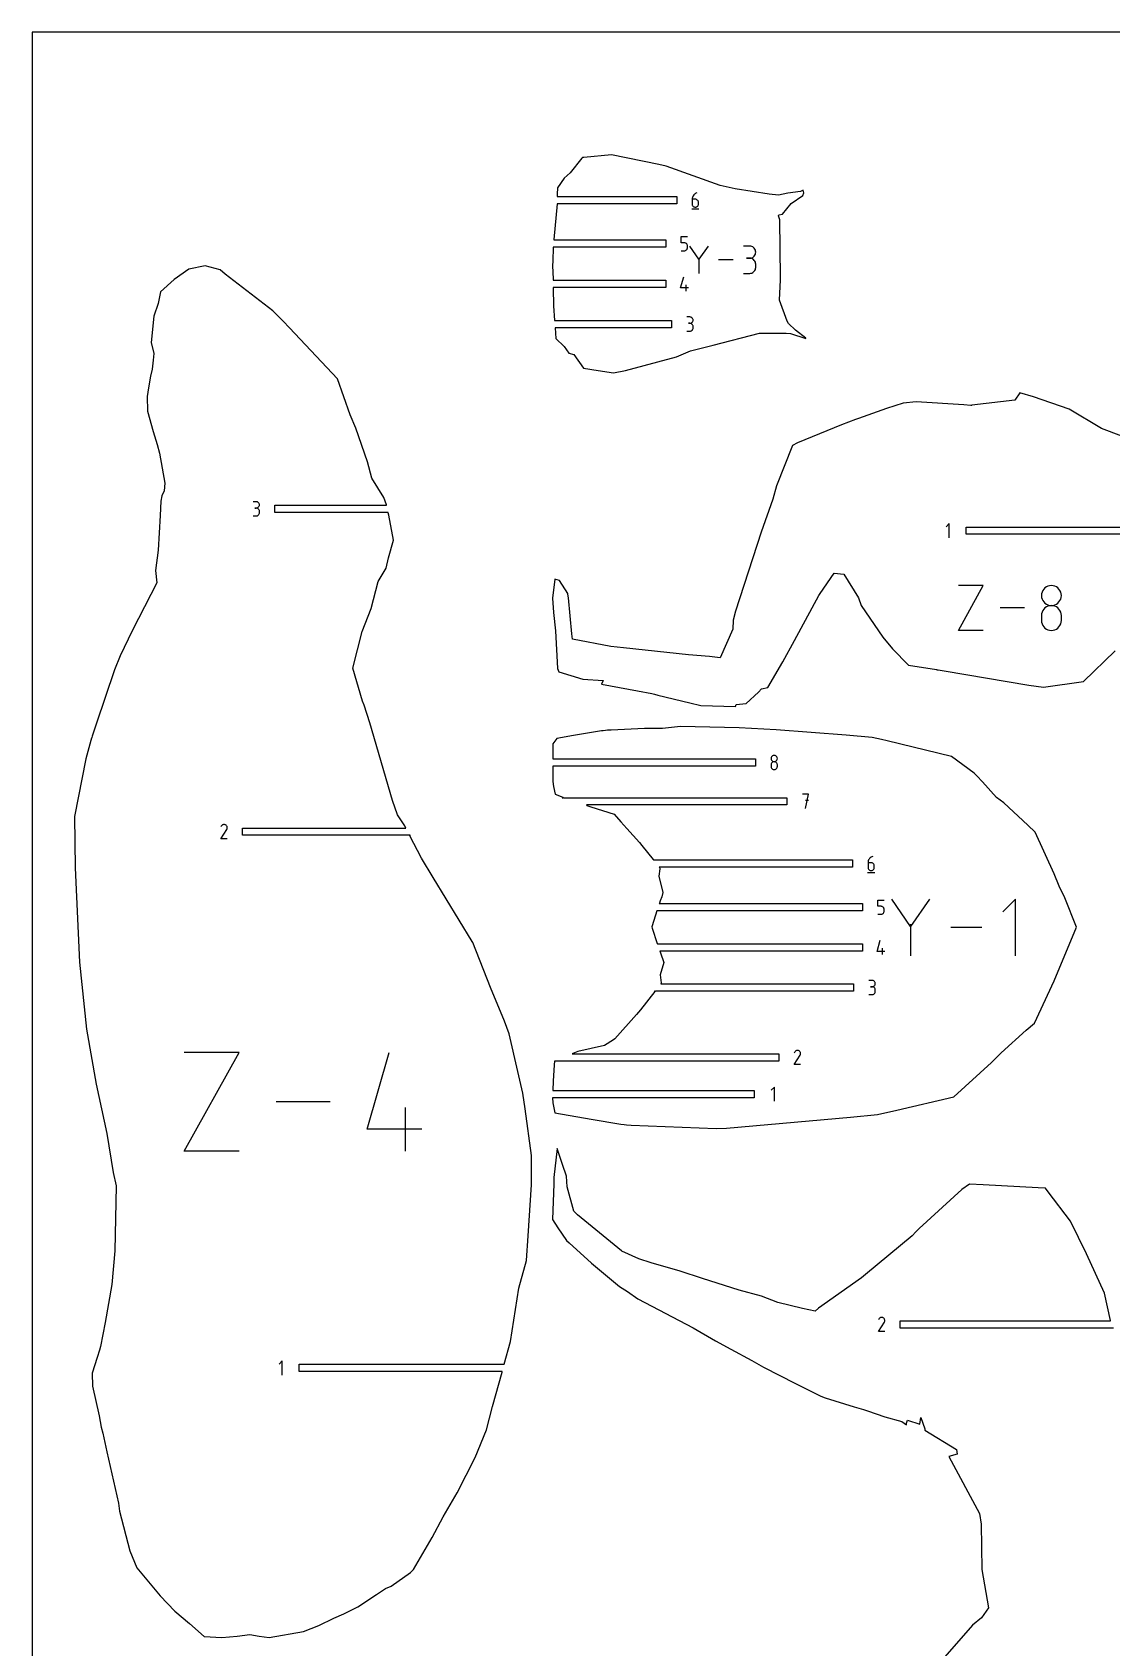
# Model space of a CAD drawing. Extents: x 0 to 560, y 0 to 480.
# Drawn here: x 0 to 170.4, y 225 to 480 of the extents above; entities that cross this region are included whole.
import ezdxf

# ---------------------------------------------------------------- set-up
doc = ezdxf.new("R2010")
doc.units = 0

msp = doc.modelspace()

# ---------------------------------------------------------------- linework, layer by layer
at = {"layer": 'annotation', "color": 1}
for p, q in [((104.269382, 454.076738), (104.217443, 453.939005)), ((104.33977, 454.20493), (104.269382, 454.076738)), ((104.427264, 454.321776), (104.33977, 454.20493)), ((104.530523, 454.425473), (104.427264, 454.321776)), ((104.648204, 454.514217), (104.530523, 454.425473)), ((104.778965, 454.586205), (104.648204, 454.514217)), ((104.921463, 454.639634), (104.778965, 454.586205)), ((104.921463, 454.639634), (104.921463, 454.639634)), ((104.111981, 452.119634), (105.231981, 452.119634)), ((104.185295, 453.793533), (104.174281, 453.642127)), ((104.174281, 453.642127), (104.174281, 452.897614)), ((104.6717, 453.642127), (104.174281, 453.642127)), ((104.174281, 452.897614), (104.174281, 452.897614)), ((104.174281, 452.897614), (104.182312, 452.808133)), ((104.182312, 452.808133), (104.20546, 452.723901)), ((104.217443, 453.939005), (104.185295, 453.793533)), ((104.20546, 452.723901), (104.242307, 452.646327)), ((104.242307, 452.646327), (104.291436, 452.576821)), ((104.291436, 452.576821), (104.351429, 452.516792)), ((104.351429, 452.516792), (104.42087, 452.467649)), ((104.42087, 452.467649), (104.49834, 452.430802)), ((104.49834, 452.430802), (104.582423, 452.407661)), ((104.582423, 452.407661), (104.6717, 452.399634)), ((104.761162, 453.634143), (104.6717, 453.642127)), ((104.6717, 452.399634), (104.761162, 452.407661)), ((104.6717, 452.399634), (104.6717, 452.399634)), ((104.845342, 453.611118), (104.761162, 453.634143)), ((104.761162, 452.407661), (104.845342, 452.430802)), ((104.922841, 453.574439), (104.845342, 453.611118)), ((104.845342, 452.430802), (104.922841, 452.467649)), ((104.992259, 453.525496), (104.922841, 453.574439)), ((104.922841, 452.467649), (104.992259, 452.516792)), ((105.052195, 453.465677), (104.992259, 453.525496)), ((104.992259, 452.516792), (105.052195, 452.576821)), ((105.101249, 453.39637), (105.052195, 453.465677)), ((105.052195, 452.576821), (105.101249, 452.646327)), ((105.138021, 453.318964), (105.101249, 453.39637)), ((105.101249, 452.646327), (105.138021, 452.723901)), ((105.161111, 453.234848), (105.138021, 453.318964)), ((105.138021, 452.723901), (105.161111, 452.808133)), ((105.169118, 453.145411), (105.161111, 453.234848)), ((105.161111, 452.808133), (105.169118, 452.897614)), ((105.169118, 452.897614), (105.169118, 453.145411)), ((105.169118, 453.145411), (105.169118, 453.145411)), ((102.447157, 446.76066), (102.447157, 447.758167)), ((102.447157, 447.758167), (103.441995, 447.758167)), ((102.944576, 446.76066), (102.447157, 446.76066)), ((103.03389, 446.752677), (102.944576, 446.76066)), ((103.117992, 446.729651), (103.03389, 446.752677)), ((103.195468, 446.692973), (103.117992, 446.729651)), ((103.264904, 446.64403), (103.195468, 446.692973)), ((103.324886, 446.58421), (103.264904, 446.64403)), ((103.374, 446.514904), (103.324886, 446.58421)), ((103.410832, 446.437498), (103.374, 446.514904)), ((103.433969, 446.353382), (103.410832, 446.437498)), ((103.441995, 446.263944), (103.433969, 446.353382)), ((102.447157, 445.518167), (102.944576, 445.518167)), ((102.944576, 445.518167), (103.033853, 445.526194)), ((102.944576, 445.518167), (102.944576, 445.518167)), ((103.033853, 445.526194), (103.117935, 445.549336)), ((103.117935, 445.549336), (103.195406, 445.586183)), ((103.195406, 445.586183), (103.264846, 445.635325)), ((103.264846, 445.635325), (103.32484, 445.695354)), ((103.32484, 445.695354), (103.373969, 445.76486)), ((103.373969, 445.76486), (103.410816, 445.842434)), ((103.410816, 445.842434), (103.433964, 445.926667)), ((103.433964, 445.926667), (103.441995, 446.016148)), ((103.441995, 446.016148), (103.441995, 446.263944)), ((103.441995, 446.263944), (103.441995, 446.263944)), ((105.252782, 444.17318), (103.811168, 446.25795)), ((106.694125, 446.25795), (105.252782, 444.17318)), ((105.252782, 444.340948), (105.252782, 441.935818)), ((110.678484, 444.096884), (108.315365, 444.096884)), ((113.258496, 446.252801), (112.298776, 446.252801)), ((113.258496, 444.333359), (112.777958, 444.333359)), ((112.777958, 444.333359), (113.258496, 444.333359)), ((113.431105, 446.237308), (113.258496, 446.252801)), ((113.258496, 444.333359), (113.431105, 444.348856)), ((113.431105, 444.317866), (113.258496, 444.333359)), ((113.258496, 444.333359), (113.258496, 444.333359)), ((113.593523, 446.192659), (113.431105, 446.237308)), ((113.431105, 444.348856), (113.593523, 444.39353)), ((113.593523, 444.273217), (113.431105, 444.317866)), ((113.74305, 446.121602), (113.593523, 446.192659)), ((113.593523, 444.39353), (113.74305, 444.464658)), ((113.74305, 444.20216), (113.593523, 444.273217)), ((113.876984, 446.02688), (113.74305, 446.121602)), ((113.74305, 444.464658), (113.876984, 444.559517)), ((113.876984, 444.107439), (113.74305, 444.20216)), ((113.992624, 445.911242), (113.876984, 446.02688)), ((113.876984, 444.559517), (113.992624, 444.675382)), ((113.992624, 443.9918), (113.876984, 444.107439)), ((114.087269, 445.777432), (113.992624, 445.911242)), ((113.992624, 444.675382), (114.087269, 444.80953)), ((114.087269, 443.85799), (113.992624, 443.9918)), ((114.158217, 445.628197), (114.087269, 445.777432)), ((114.087269, 444.80953), (114.158217, 444.959238)), ((114.158217, 443.708755), (114.087269, 443.85799)), ((114.202767, 445.466283), (114.158217, 445.628197)), ((114.158217, 444.959238), (114.202767, 445.12178)), ((114.218217, 445.294435), (114.202767, 445.466283)), ((114.202767, 445.12178), (114.218217, 445.294435)), ((114.218217, 445.294435), (114.218217, 445.294435)), ((102.345686, 439.652242), (102.842402, 441.394261)), ((112.298776, 441.936089), (113.258496, 441.936089)), ((113.258496, 441.936089), (113.431105, 441.951573)), ((113.258496, 441.936089), (113.258496, 441.936089)), ((113.431105, 441.951573), (113.593523, 441.996199)), ((113.593523, 441.996199), (113.74305, 442.067228)), ((113.74305, 442.067228), (113.876984, 442.16192)), ((113.876984, 442.16192), (113.992624, 442.277536)), ((113.992624, 442.277536), (114.087269, 442.411337)), ((114.087269, 442.411337), (114.158217, 442.560584)), ((114.202767, 443.546841), (114.158217, 443.708755)), ((114.158217, 442.560584), (114.202767, 442.722536)), ((114.218217, 443.374993), (114.202767, 443.546841)), ((114.202767, 442.722536), (114.218217, 442.894455)), ((114.218217, 442.894455), (114.218217, 443.374993)), ((114.218217, 443.374993), (114.218217, 443.374993)), ((103.589443, 439.652242), (102.345686, 439.652242)), ((103.216625, 439.154261), (103.216625, 440.149099)), ((103.829201, 435.056987), (103.331783, 435.056987)), ((103.829201, 434.062149), (103.580141, 434.062149)), ((103.580141, 434.062149), (103.829201, 434.062149)), ((103.918663, 435.048957), (103.829201, 435.056987)), ((103.829201, 434.062149), (103.918663, 434.070181)), ((103.918663, 434.054119), (103.829201, 434.062149)), ((103.829201, 434.062149), (103.829201, 434.062149)), ((104.002844, 435.025816), (103.918663, 435.048957)), ((103.918663, 434.070181), (104.002844, 434.093336)), ((104.002844, 434.030978), (103.918663, 434.054119)), ((104.080343, 434.988987), (104.002844, 435.025816)), ((104.002844, 434.093336), (104.080343, 434.130201)), ((104.080343, 433.994149), (104.002844, 434.030978)), ((104.149761, 434.939893), (104.080343, 434.988987)), ((104.080343, 434.130201), (104.149761, 434.179366)), ((104.149761, 433.945056), (104.080343, 433.994149)), ((104.209696, 434.879959), (104.149761, 434.939893)), ((104.149761, 434.179366), (104.209696, 434.239418)), ((104.209696, 433.885121), (104.149761, 433.945056)), ((104.25875, 434.810606), (104.209696, 434.879959)), ((104.209696, 434.239418), (104.25875, 434.308947)), ((104.25875, 433.815768), (104.209696, 433.885121)), ((104.295522, 434.733258), (104.25875, 434.810606)), ((104.25875, 434.308947), (104.295522, 434.386539)), ((104.295522, 433.73842), (104.25875, 433.815768)), ((104.318612, 434.649338), (104.295522, 434.733258)), ((104.295522, 434.386539), (104.318612, 434.470784)), ((104.318612, 433.654501), (104.295522, 433.73842)), ((104.32662, 434.56027), (104.318612, 434.649338)), ((104.318612, 434.470784), (104.32662, 434.56027)), ((104.32662, 433.565433), (104.318612, 433.654501)), ((104.32662, 434.56027), (104.32662, 434.56027)), ((104.32662, 433.316372), (104.32662, 433.565433)), ((104.32662, 433.565433), (104.32662, 433.565433)), ((103.331783, 432.819656), (103.829201, 432.819656)), ((103.829201, 432.819656), (103.918663, 432.827681)), ((103.829201, 432.819656), (103.829201, 432.819656)), ((103.918663, 432.827681), (104.002844, 432.850811)), ((104.002844, 432.850811), (104.080343, 432.887624)), ((104.080343, 432.887624), (104.149761, 432.936703)), ((104.149761, 432.936703), (104.209696, 432.996626)), ((104.209696, 432.996626), (104.25875, 433.065975)), ((104.25875, 433.065975), (104.295522, 433.143328)), ((104.295522, 433.143328), (104.318612, 433.227267)), ((104.318612, 433.227267), (104.32662, 433.316372)), ((35.357691, 405.89163), (34.860272, 405.89163)), ((35.447153, 405.8836), (35.357691, 405.89163)), ((35.531334, 405.860459), (35.447153, 405.8836)), ((35.608833, 405.82363), (35.531334, 405.860459)), ((35.67825, 405.774537), (35.608833, 405.82363)), ((35.738186, 405.714602), (35.67825, 405.774537)), ((35.78724, 405.645249), (35.738186, 405.714602)), ((35.824012, 405.567901), (35.78724, 405.645249)), ((35.847102, 405.483981), (35.824012, 405.567901)), ((34.860272, 403.654299), (35.357691, 403.654299)), ((35.357691, 404.896792), (35.10863, 404.896792)), ((35.10863, 404.896792), (35.357691, 404.896792)), ((35.357691, 404.896792), (35.447153, 404.904824)), ((35.447153, 404.888762), (35.357691, 404.896792)), ((35.357691, 404.896792), (35.357691, 404.896792)), ((35.357691, 403.654299), (35.447153, 403.662324)), ((35.357691, 403.654299), (35.357691, 403.654299)), ((35.447153, 404.904824), (35.531334, 404.927979)), ((35.531334, 404.865621), (35.447153, 404.888762)), ((35.447153, 403.662324), (35.531334, 403.685454)), ((35.531334, 404.927979), (35.608833, 404.964844)), ((35.608833, 404.828793), (35.531334, 404.865621)), ((35.531334, 403.685454), (35.608833, 403.722268)), ((35.608833, 404.964844), (35.67825, 405.014009)), ((35.67825, 404.779699), (35.608833, 404.828793)), ((35.608833, 403.722268), (35.67825, 403.771346)), ((35.67825, 405.014009), (35.738186, 405.074061)), ((35.738186, 404.719764), (35.67825, 404.779699)), ((35.67825, 403.771346), (35.738186, 403.831269)), ((35.738186, 405.074061), (35.78724, 405.14359)), ((35.78724, 404.650411), (35.738186, 404.719764)), ((35.738186, 403.831269), (35.78724, 403.900618)), ((35.78724, 405.14359), (35.824012, 405.221182)), ((35.824012, 404.573063), (35.78724, 404.650411)), ((35.78724, 403.900618), (35.824012, 403.977971)), ((35.824012, 405.221182), (35.847102, 405.305428)), ((35.847102, 404.489144), (35.824012, 404.573063)), ((35.824012, 403.977971), (35.847102, 404.061911)), ((35.85511, 405.394914), (35.847102, 405.483981)), ((35.847102, 405.305428), (35.85511, 405.394914)), ((35.85511, 404.400076), (35.847102, 404.489144)), ((35.847102, 404.061911), (35.85511, 404.151015)), ((35.85511, 405.394914), (35.85511, 405.394914)), ((35.85511, 404.151015), (35.85511, 404.400076)), ((35.85511, 404.400076), (35.85511, 404.400076)), ((144.780751, 402.442932), (144.282771, 401.94481)), ((144.780751, 400.202932), (144.780751, 402.442932)), ((146.208545, 385.577804), (150.139614, 392.657635)), ((150.139614, 392.657635), (146.208545, 392.657635)), ((159.345986, 391.360548), (159.320618, 391.079036)), ((159.320618, 391.079036), (159.320618, 391.079036)), ((159.320618, 391.079036), (159.346, 390.796203)), ((159.419111, 391.625787), (159.345986, 391.360548)), ((159.346, 390.796203), (159.419162, 390.529935)), ((159.535524, 391.870256), (159.419111, 391.625787)), ((159.419162, 390.529935), (159.535623, 390.284693)), ((159.690756, 392.089455), (159.535524, 391.870256)), ((159.535623, 390.284693), (159.690902, 390.064939)), ((159.880338, 392.278888), (159.690756, 392.089455)), ((160.0998, 392.434054), (159.880338, 392.278888)), ((160.344674, 392.550457), (160.0998, 392.434054)), ((160.61049, 392.623598), (160.344674, 392.550457)), ((160.892779, 392.648977), (160.61049, 392.623598)), ((161.175068, 392.623598), (160.892779, 392.648977)), ((160.892779, 392.648977), (160.892779, 392.648977)), ((161.440884, 392.550457), (161.175068, 392.623598)), ((161.685758, 392.434054), (161.440884, 392.550457)), ((161.90522, 392.278888), (161.685758, 392.434054)), ((162.094801, 392.089455), (161.90522, 392.278888)), ((162.094655, 390.064939), (162.249935, 390.284693)), ((162.250033, 391.870256), (162.094801, 392.089455)), ((162.249935, 390.284693), (162.366395, 390.529935)), ((162.366447, 391.625787), (162.250033, 391.870256)), ((162.366395, 390.529935), (162.439557, 390.796203)), ((162.439572, 391.360548), (162.366447, 391.625787)), ((162.439557, 390.796203), (162.46494, 391.079036)), ((162.46494, 391.079036), (162.439572, 391.360548)), ((162.46494, 391.079036), (162.46494, 391.079036)), ((156.666347, 389.11772), (152.795216, 389.11772)), ((159.345986, 388.213419), (159.320618, 387.930718)), ((159.320618, 387.930718), (159.320618, 387.147523)), ((159.419111, 388.479584), (159.345986, 388.213419)), ((159.535524, 388.724749), (159.419111, 388.479584)), ((159.690756, 388.944448), (159.535524, 388.724749)), ((159.880338, 389.134214), (159.690756, 388.944448)), ((159.690902, 390.064939), (159.88052, 389.875135)), ((160.0998, 389.289584), (159.880338, 389.134214)), ((159.88052, 389.875135), (160.099997, 389.719743)), ((160.344674, 389.406091), (160.0998, 389.289584)), ((160.099997, 389.719743), (160.344853, 389.603224)), ((160.61049, 389.47927), (160.344674, 389.406091)), ((160.344853, 389.603224), (160.610607, 389.530041)), ((160.892779, 389.504655), (160.61049, 389.47927)), ((160.610607, 389.530041), (160.892779, 389.504655)), ((160.892779, 389.504655), (161.174951, 389.530041)), ((161.175068, 389.479284), (160.892779, 389.504655)), ((160.892779, 389.504655), (160.892779, 389.504655)), ((160.892779, 389.504655), (160.892779, 389.504655)), ((161.174951, 389.530041), (161.440705, 389.603224)), ((161.440884, 389.406142), (161.175068, 389.479284)), ((161.440705, 389.603224), (161.68556, 389.719743)), ((161.685758, 389.289683), (161.440884, 389.406142)), ((161.68556, 389.719743), (161.905037, 389.875135)), ((161.90522, 389.134361), (161.685758, 389.289683)), ((161.905037, 389.875135), (162.094655, 390.064939)), ((162.094801, 388.94463), (161.90522, 389.134361)), ((162.250033, 388.724947), (162.094801, 388.94463)), ((162.366447, 388.479764), (162.250033, 388.724947)), ((162.439572, 388.213536), (162.366447, 388.479764)), ((162.46494, 387.930718), (162.439572, 388.213536)), ((162.46494, 387.147523), (162.46494, 387.930718)), ((162.46494, 387.930718), (162.46494, 387.930718)), ((150.139614, 385.577804), (146.208545, 385.577804)), ((159.320618, 387.147523), (159.320618, 387.147523)), ((159.320618, 387.147523), (159.346, 386.864842)), ((159.346, 386.864842), (159.419162, 386.598982)), ((159.419162, 386.598982), (159.535623, 386.354331)), ((159.535623, 386.354331), (159.690902, 386.135277)), ((159.690902, 386.135277), (159.88052, 385.94621)), ((159.88052, 385.94621), (160.099997, 385.791518)), ((160.099997, 385.791518), (160.344853, 385.675591)), ((160.344853, 385.675591), (160.610607, 385.602816)), ((160.610607, 385.602816), (160.892779, 385.577582)), ((160.892779, 385.577582), (161.174951, 385.602816)), ((160.892779, 385.577582), (160.892779, 385.577582)), ((161.174951, 385.602816), (161.440705, 385.675591)), ((161.440705, 385.675591), (161.68556, 385.791518)), ((161.68556, 385.791518), (161.905037, 385.94621)), ((161.905037, 385.94621), (162.094655, 386.135277)), ((162.094655, 386.135277), (162.249935, 386.354331)), ((162.249935, 386.354331), (162.366395, 386.598982)), ((162.366395, 386.598982), (162.439557, 386.864842)), ((162.439557, 386.864842), (162.46494, 387.147523)), ((116.642423, 365.434845), (116.634396, 365.345778)), ((116.634396, 365.345778), (116.634396, 365.345778)), ((116.634396, 365.345778), (116.642427, 365.256291)), ((116.665559, 365.518765), (116.642423, 365.434845)), ((116.642427, 365.256291), (116.665575, 365.172046)), ((116.702391, 365.596113), (116.665559, 365.518765)), ((116.665575, 365.172046), (116.702422, 365.094454)), ((116.751505, 365.665466), (116.702391, 365.596113)), ((116.702422, 365.094454), (116.751551, 365.024925)), ((116.811487, 365.725401), (116.751505, 365.665466)), ((116.811487, 364.730452), (116.751505, 364.670411)), ((116.751551, 365.024925), (116.811545, 364.964873)), ((116.880923, 365.774494), (116.811487, 365.725401)), ((116.880923, 364.77961), (116.811487, 364.730452)), ((116.811545, 364.964873), (116.880986, 364.915708)), ((116.958399, 365.811323), (116.880923, 365.774494)), ((116.958399, 364.816472), (116.880923, 364.77961)), ((116.880986, 364.915708), (116.958456, 364.878843)), ((117.042501, 365.834464), (116.958399, 365.811323)), ((117.042501, 364.839625), (116.958399, 364.816472)), ((116.958456, 364.878843), (117.042538, 364.855688)), ((117.131815, 365.842494), (117.042501, 365.834464)), ((117.131815, 364.847656), (117.042501, 364.839625)), ((117.042538, 364.855688), (117.131815, 364.847656)), ((117.221129, 365.834464), (117.131815, 365.842494)), ((117.131815, 365.842494), (117.131815, 365.842494)), ((117.131815, 364.847656), (117.221092, 364.855688)), ((117.221129, 364.839629), (117.131815, 364.847656)), ((117.131815, 364.847656), (117.131815, 364.847656)), ((117.131815, 364.847656), (117.131815, 364.847656)), ((117.221092, 364.855688), (117.305175, 364.878843)), ((117.305231, 365.811323), (117.221129, 365.834464)), ((117.305231, 364.816488), (117.221129, 364.839629)), ((117.305175, 364.878843), (117.382645, 364.915708)), ((117.382707, 365.774494), (117.305231, 365.811323)), ((117.382707, 364.779641), (117.305231, 364.816488)), ((117.382645, 364.915708), (117.452085, 364.964873)), ((117.452143, 365.725401), (117.382707, 365.774494)), ((117.452143, 364.730498), (117.382707, 364.779641)), ((117.452085, 364.964873), (117.512079, 365.024925)), ((117.512125, 365.665466), (117.452143, 365.725401)), ((117.512125, 364.670469), (117.452143, 364.730498)), ((117.512079, 365.024925), (117.561208, 365.094454)), ((117.561239, 365.596113), (117.512125, 365.665466)), ((117.561208, 365.094454), (117.598055, 365.172046)), ((117.598071, 365.518765), (117.561239, 365.596113)), ((117.598055, 365.172046), (117.621203, 365.256291)), ((117.621208, 365.434845), (117.598071, 365.518765)), ((117.621203, 365.256291), (117.629234, 365.345778)), ((117.629234, 365.345778), (117.621208, 365.434845)), ((117.629234, 365.345778), (117.629234, 365.345778)), ((116.642423, 364.43912), (116.634396, 364.349676)), ((116.634396, 364.349676), (116.634396, 364.101879)), ((116.634396, 364.101879), (116.634396, 364.101879)), ((116.634396, 364.101879), (116.642427, 364.012441)), ((116.665559, 364.523333), (116.642423, 364.43912)), ((116.642427, 364.012441), (116.665575, 363.928325)), ((116.702391, 364.600901), (116.665559, 364.523333)), ((116.665575, 363.928325), (116.702422, 363.85092)), ((116.751505, 364.670411), (116.702391, 364.600901)), ((116.702422, 363.85092), (116.751551, 363.781613)), ((116.751551, 363.781613), (116.811545, 363.721794)), ((116.811545, 363.721794), (116.880986, 363.672851)), ((116.880986, 363.672851), (116.958456, 363.636172)), ((116.958456, 363.636172), (117.042538, 363.613147)), ((117.042538, 363.613147), (117.131815, 363.605163)), ((117.131815, 363.605163), (117.221092, 363.613147)), ((117.131815, 363.605163), (117.131815, 363.605163)), ((117.221092, 363.613147), (117.305175, 363.636172)), ((117.305175, 363.636172), (117.382645, 363.672851)), ((117.382645, 363.672851), (117.452085, 363.721794)), ((117.452085, 363.721794), (117.512079, 363.781613)), ((117.512079, 363.781613), (117.561208, 363.85092)), ((117.561239, 364.600963), (117.512125, 364.670469)), ((117.561208, 363.85092), (117.598055, 363.928325)), ((117.598071, 364.523389), (117.561239, 364.600963)), ((117.598055, 363.928325), (117.621203, 364.012441)), ((117.621208, 364.439157), (117.598071, 364.523389)), ((117.621203, 364.012441), (117.629234, 364.101879)), ((117.629234, 364.349676), (117.621208, 364.439157)), ((117.629234, 364.101879), (117.629234, 364.349676)), ((117.629234, 364.349676), (117.629234, 364.349676)), ((122.57246, 359.708531), (121.576359, 359.708531)), ((122.07448, 357.468531), (122.57246, 359.708531)), ((122.57246, 358.711024), (122.07448, 358.711024)), ((29.840138, 354.673091), (29.774817, 354.547788)), ((29.891975, 354.746596), (29.840138, 354.673091)), ((29.954168, 354.807957), (29.891975, 354.746596)), ((30.024825, 354.85668), (29.954168, 354.807957)), ((30.102055, 354.892275), (30.024825, 354.85668)), ((30.183966, 354.91425), (30.102055, 354.892275)), ((30.268667, 354.922115), (30.183966, 354.91425)), ((30.354266, 354.915377), (30.268667, 354.922115)), ((30.438873, 354.893545), (30.354266, 354.915377)), ((30.520594, 354.856129), (30.438873, 354.893545)), ((30.593686, 354.804227), (30.520594, 354.856129)), ((30.520594, 354.856129), (30.520594, 354.856129)), ((30.654798, 354.741945), (30.593686, 354.804227)), ((30.703388, 354.671192), (30.654798, 354.741945)), ((30.738912, 354.593876), (30.703388, 354.671192)), ((30.760826, 354.511907), (30.738912, 354.593876)), ((30.768588, 354.427193), (30.760826, 354.511907)), ((29.773413, 352.682151), (30.692675, 354.162046)), ((30.76825, 352.682151), (29.773413, 352.682151)), ((30.692675, 354.162046), (30.693774, 354.163406)), ((30.692675, 354.162046), (30.692675, 354.162046)), ((30.693774, 354.163406), (30.694828, 354.164777)), ((30.694828, 354.164777), (30.695844, 354.166172)), ((30.695844, 354.166172), (30.696828, 354.167601)), ((30.696828, 354.167601), (30.697788, 354.169076)), ((30.697788, 354.169076), (30.698731, 354.17061)), ((30.698731, 354.17061), (30.699664, 354.172212)), ((30.699664, 354.172212), (30.700593, 354.173896)), ((30.700593, 354.173896), (30.701525, 354.175672)), ((30.701525, 354.175672), (30.739481, 354.257167)), ((30.701525, 354.175672), (30.701525, 354.175672)), ((30.739481, 354.257167), (30.761654, 354.341644)), ((30.761654, 354.341644), (30.768588, 354.427193)), ((132.107592, 349.458266), (132.037204, 349.330074)), ((132.195087, 349.575112), (132.107592, 349.458266)), ((132.298345, 349.678809), (132.195087, 349.575112)), ((132.416026, 349.767553), (132.298345, 349.678809)), ((132.546787, 349.839541), (132.416026, 349.767553)), ((132.689285, 349.89297), (132.546787, 349.839541)), ((132.689285, 349.89297), (132.689285, 349.89297)), ((131.879803, 347.37297), (132.999803, 347.37297)), ((131.953117, 349.046869), (131.942103, 348.895463)), ((131.942103, 348.895463), (131.942103, 348.15095)), ((132.439522, 348.895463), (131.942103, 348.895463)), ((131.942103, 348.15095), (131.942103, 348.15095)), ((131.942103, 348.15095), (131.950134, 348.061469)), ((131.950134, 348.061469), (131.973282, 347.977237)), ((131.985265, 349.192341), (131.953117, 349.046869)), ((131.973282, 347.977237), (132.010129, 347.899663)), ((132.037204, 349.330074), (131.985265, 349.192341)), ((132.010129, 347.899663), (132.059258, 347.830157)), ((132.059258, 347.830157), (132.119252, 347.770128)), ((132.119252, 347.770128), (132.188692, 347.720985)), ((132.188692, 347.720985), (132.266163, 347.684138)), ((132.266163, 347.684138), (132.350245, 347.660997)), ((132.350245, 347.660997), (132.439522, 347.65297)), ((132.528984, 348.887479), (132.439522, 348.895463)), ((132.439522, 347.65297), (132.528984, 347.660997)), ((132.439522, 347.65297), (132.439522, 347.65297)), ((132.613164, 348.864454), (132.528984, 348.887479)), ((132.528984, 347.660997), (132.613164, 347.684138)), ((132.690664, 348.827775), (132.613164, 348.864454)), ((132.613164, 347.684138), (132.690664, 347.720985)), ((132.760081, 348.778832), (132.690664, 348.827775)), ((132.690664, 347.720985), (132.760081, 347.770128)), ((132.820017, 348.719013), (132.760081, 348.778832)), ((132.760081, 347.770128), (132.820017, 347.830157)), ((132.869071, 348.649706), (132.820017, 348.719013)), ((132.820017, 347.830157), (132.869071, 347.899663)), ((132.905843, 348.5723), (132.869071, 348.649706)), ((132.869071, 347.899663), (132.905843, 347.977237)), ((132.928933, 348.488184), (132.905843, 348.5723)), ((132.905843, 347.977237), (132.928933, 348.061469)), ((132.936941, 348.398746), (132.928933, 348.488184)), ((132.928933, 348.061469), (132.936941, 348.15095)), ((132.936941, 348.15095), (132.936941, 348.398746)), ((132.936941, 348.398746), (132.936941, 348.398746)), ((133.497799, 342.013996), (133.497799, 343.011503)), ((133.497799, 343.011503), (134.492636, 343.011503)), ((133.995217, 342.013996), (133.497799, 342.013996)), ((134.084531, 342.006013), (133.995217, 342.013996)), ((134.168633, 341.982987), (134.084531, 342.006013)), ((134.246109, 341.946309), (134.168633, 341.982987)), ((134.315545, 341.897366), (134.246109, 341.946309)), ((134.375527, 341.837546), (134.315545, 341.897366)), ((134.424642, 341.76824), (134.375527, 341.837546)), ((134.461474, 341.690834), (134.424642, 341.76824)), ((138.673216, 338.836547), (135.693196, 343.146063)), ((141.652675, 343.146063), (138.673216, 338.836547)), ((155.224679, 343.145783), (153.23856, 341.159103)), ((155.224679, 334.211886), (155.224679, 343.145783)), ((133.497799, 340.771503), (133.995217, 340.771503)), ((133.995217, 340.771503), (134.084494, 340.77953)), ((133.995217, 340.771503), (133.995217, 340.771503)), ((134.084494, 340.77953), (134.168577, 340.802672)), ((134.168577, 340.802672), (134.246047, 340.839518)), ((134.246047, 340.839518), (134.315488, 340.888661)), ((134.315488, 340.888661), (134.375481, 340.94869)), ((134.375481, 340.94869), (134.42461, 341.018196)), ((134.42461, 341.018196), (134.461457, 341.09577)), ((134.461457, 341.09577), (134.484605, 341.180002)), ((134.48461, 341.606718), (134.461474, 341.690834)), ((134.484605, 341.180002), (134.492636, 341.269484)), ((134.492636, 341.51728), (134.48461, 341.606718)), ((134.492636, 341.269484), (134.492636, 341.51728)), ((134.492636, 341.51728), (134.492636, 341.51728)), ((133.370862, 334.905578), (133.867578, 336.647597)), ((138.673216, 339.183348), (138.673216, 334.211606)), ((149.888909, 338.678834), (145.004007, 338.678834)), ((134.614619, 334.905578), (133.370862, 334.905578)), ((134.241801, 334.407597), (134.241801, 335.402435)), ((132.587252, 330.310323), (132.089833, 330.310323)), ((132.587252, 329.315485), (132.338191, 329.315485)), ((132.338191, 329.315485), (132.587252, 329.315485)), ((132.676714, 330.302293), (132.587252, 330.310323)), ((132.587252, 329.315485), (132.676714, 329.323517)), ((132.676714, 329.307455), (132.587252, 329.315485)), ((132.587252, 329.315485), (132.587252, 329.315485)), ((132.760895, 330.279152), (132.676714, 330.302293)), ((132.676714, 329.323517), (132.760895, 329.346672)), ((132.760895, 329.284314), (132.676714, 329.307455)), ((132.838394, 330.242323), (132.760895, 330.279152)), ((132.760895, 329.346672), (132.838394, 329.383537)), ((132.838394, 329.247485), (132.760895, 329.284314)), ((132.907811, 330.193229), (132.838394, 330.242323)), ((132.838394, 329.383537), (132.907811, 329.432702)), ((132.907811, 329.198392), (132.838394, 329.247485)), ((132.967747, 330.133295), (132.907811, 330.193229)), ((132.907811, 329.432702), (132.967747, 329.492754)), ((132.967747, 329.138457), (132.907811, 329.198392)), ((133.016801, 330.063942), (132.967747, 330.133295)), ((132.967747, 329.492754), (133.016801, 329.562283)), ((133.016801, 329.069104), (132.967747, 329.138457)), ((133.053573, 329.986594), (133.016801, 330.063942)), ((133.016801, 329.562283), (133.053573, 329.639875)), ((133.053573, 328.991756), (133.016801, 329.069104)), ((133.076663, 329.902674), (133.053573, 329.986594)), ((133.053573, 329.639875), (133.076663, 329.72412)), ((133.076663, 328.907837), (133.053573, 328.991756)), ((133.084671, 329.813606), (133.076663, 329.902674)), ((133.076663, 329.72412), (133.084671, 329.813606)), ((133.084671, 329.813606), (133.084671, 329.813606)), ((132.089833, 328.072992), (132.587252, 328.072992)), ((132.587252, 328.072992), (132.676714, 328.081017)), ((132.587252, 328.072992), (132.587252, 328.072992)), ((132.676714, 328.081017), (132.760895, 328.104147)), ((132.760895, 328.104147), (132.838394, 328.14096)), ((132.838394, 328.14096), (132.907811, 328.190039)), ((132.907811, 328.190039), (132.967747, 328.249962)), ((132.967747, 328.249962), (133.016801, 328.319311)), ((133.016801, 328.319311), (133.053573, 328.396664)), ((133.053573, 328.396664), (133.076663, 328.480603)), ((133.084671, 328.818769), (133.076663, 328.907837)), ((133.076663, 328.480603), (133.084671, 328.569708)), ((133.084671, 328.569708), (133.084671, 328.818769)), ((133.084671, 328.818769), (133.084671, 328.818769)), ((23.982674, 303.350239), (32.640805, 318.943481)), ((32.640805, 318.943481), (23.982674, 318.943481)), ((52.861855, 306.816816), (56.319631, 318.943481)), ((120.370454, 319.011732), (120.305134, 318.886429)), ((120.422291, 319.085238), (120.370454, 319.011732)), ((120.484484, 319.146598), (120.422291, 319.085238)), ((120.555141, 319.195321), (120.484484, 319.146598)), ((120.632371, 319.230916), (120.555141, 319.195321)), ((120.714282, 319.252892), (120.632371, 319.230916)), ((120.798984, 319.260756), (120.714282, 319.252892)), ((120.884583, 319.254018), (120.798984, 319.260756)), ((120.969189, 319.232186), (120.884583, 319.254018)), ((121.050911, 319.19477), (120.969189, 319.232186)), ((121.124002, 319.142868), (121.050911, 319.19477)), ((121.050911, 319.19477), (121.050911, 319.19477)), ((121.185114, 319.080586), (121.124002, 319.142868)), ((121.233704, 319.009833), (121.185114, 319.080586)), ((121.269228, 318.932517), (121.233704, 319.009833)), ((121.291143, 318.850548), (121.269228, 318.932517)), ((121.298905, 318.765835), (121.291143, 318.850548)), ((120.303729, 317.020792), (121.222992, 318.500687)), ((121.298567, 317.020792), (120.303729, 317.020792)), ((121.222992, 318.500687), (121.224091, 318.502047)), ((121.222992, 318.500687), (121.222992, 318.500687)), ((121.224091, 318.502047), (121.225144, 318.503418)), ((121.225144, 318.503418), (121.22616, 318.504813)), ((121.22616, 318.504813), (121.227145, 318.506242)), ((121.227145, 318.506242), (121.228105, 318.507717)), ((121.228105, 318.507717), (121.229048, 318.509251)), ((121.229048, 318.509251), (121.22998, 318.510853)), ((121.22998, 318.510853), (121.230909, 318.512537)), ((121.230909, 318.512537), (121.231841, 318.514313)), ((121.231841, 318.514313), (121.269798, 318.595808)), ((121.231841, 318.514313), (121.231841, 318.514313)), ((121.269798, 318.595808), (121.291971, 318.680285)), ((121.291971, 318.680285), (121.298905, 318.765835)), ((47.015856, 311.14686), (38.489738, 311.14686)), ((117.163815, 313.482378), (116.665834, 312.984257)), ((117.163815, 311.242378), (117.163815, 313.482378)), ((58.924698, 303.350239), (58.924698, 310.275571)), ((61.519986, 306.816816), (52.861855, 306.816816)), ((32.640805, 303.350239), (23.982674, 303.350239)), ((133.602136, 274.864482), (134.521398, 276.344377)), ((133.668861, 276.855422), (133.60354, 276.730119)), ((133.720698, 276.928927), (133.668861, 276.855422)), ((133.782891, 276.990288), (133.720698, 276.928927)), ((133.853548, 277.039011), (133.782891, 276.990288)), ((133.930778, 277.074606), (133.853548, 277.039011)), ((134.012689, 277.096581), (133.930778, 277.074606)), ((134.09739, 277.104446), (134.012689, 277.096581)), ((134.18299, 277.097708), (134.09739, 277.104446)), ((134.267596, 277.075876), (134.18299, 277.097708)), ((134.349317, 277.038459), (134.267596, 277.075876)), ((134.422409, 276.986558), (134.349317, 277.038459)), ((134.349317, 277.038459), (134.349317, 277.038459)), ((134.483521, 276.924276), (134.422409, 276.986558)), ((134.532111, 276.853523), (134.483521, 276.924276)), ((134.521398, 276.344377), (134.522497, 276.345737)), ((134.521398, 276.344377), (134.521398, 276.344377)), ((134.522497, 276.345737), (134.523551, 276.347108)), ((134.523551, 276.347108), (134.524567, 276.348503)), ((134.524567, 276.348503), (134.525551, 276.349932)), ((134.525551, 276.349932), (134.526511, 276.351407)), ((134.526511, 276.351407), (134.527454, 276.352941)), ((134.527454, 276.352941), (134.528387, 276.354543)), ((134.528387, 276.354543), (134.529316, 276.356227)), ((134.529316, 276.356227), (134.530248, 276.358003)), ((134.530248, 276.358003), (134.568204, 276.439498)), ((134.530248, 276.358003), (134.530248, 276.358003)), ((134.567635, 276.776207), (134.532111, 276.853523)), ((134.589549, 276.694238), (134.567635, 276.776207)), ((134.568204, 276.439498), (134.590378, 276.523975)), ((134.597311, 276.609524), (134.589549, 276.694238)), ((134.590378, 276.523975), (134.597311, 276.609524)), ((134.596973, 274.864482), (133.602136, 274.864482)), ((39.470263, 270.256359), (38.972283, 269.758238)), ((39.470263, 268.016359), (39.470263, 270.256359))]:
    msp.add_line(p, q, dxfattribs=at)
at = {"layer": 'boundary', "color": 5}
for p, q in [((86.748963, 460.122482), (84.896496, 457.797285)), ((86.888879, 460.212816), (86.748963, 460.122482)), ((87.087777, 460.238254), (86.888879, 460.212816)), ((91.420734, 460.681834), (87.087777, 460.238254)), ((98.94031, 459.130921), (91.420734, 460.681834)), ((100.099082, 458.874849), (98.94031, 459.130921)), ((83.948366, 456.956321), (82.896113, 455.423444)), ((84.896496, 457.797285), (83.948366, 456.956321)), ((108.619953, 455.839481), (100.099082, 458.874849)), ((82.896113, 455.423444), (82.849959, 454.458273)), ((82.849959, 454.458273), (82.859846, 454.092634)), ((82.859846, 454.092634), (101.744981, 454.092634)), ((101.744981, 454.092634), (101.744981, 452.946634)), ((110.992889, 455.268495), (108.619953, 455.839481)), ((116.338219, 454.44516), (110.992889, 455.268495)), ((117.799631, 454.297753), (116.338219, 454.44516)), ((119.267136, 454.606629), (117.799631, 454.297753)), ((121.263782, 454.86369), (119.267136, 454.606629)), ((119.800091, 452.997438), (121.665676, 454.240237)), ((121.697598, 455.062054), (121.263782, 454.86369)), ((121.665676, 454.240237), (121.809342, 454.677919)), ((121.809342, 454.677919), (121.697598, 455.062054)), ((82.861965, 452.946634), (82.336139, 447.281167)), ((101.744981, 452.946634), (82.861965, 452.946634)), ((118.424472, 451.30699), (119.800091, 452.997438)), ((117.796246, 451.026046), (117.8788, 451.192322)), ((118.007204, 450.371157), (117.796246, 451.026046)), ((117.8788, 451.192322), (118.424472, 451.30699)), ((118.110966, 441.275051), (118.007204, 450.371157)), ((82.336139, 447.281167), (82.329642, 447.211167)), ((82.329642, 447.211167), (100.017857, 447.211167)), ((100.017857, 447.211167), (100.017857, 446.065167)), ((82.203501, 443.853121), (82.130726, 443.190237)), ((82.23339, 446.065167), (82.203501, 443.853121)), ((100.017857, 446.065167), (82.23339, 446.065167)), ((24.734463, 442.630176), (22.386763, 440.963349)), ((27.308978, 443.110085), (24.734463, 442.630176)), ((29.649887, 442.48249), (27.308978, 443.110085)), ((30.452166, 441.81126), (29.649887, 442.48249)), ((37.950017, 436.041281), (30.452166, 441.81126)), ((82.130726, 443.190237), (82.221284, 441.027158)), ((118.115663, 440.941788), (118.110966, 441.275051)), ((20.258041, 439.015055), (19.859925, 437.209315)), ((22.386763, 440.963349), (20.258041, 439.015055)), ((82.221284, 441.027158), (82.222868, 440.917261)), ((82.222868, 440.917261), (82.223877, 440.847261)), ((82.223877, 440.847261), (100.040846, 440.847261)), ((100.040846, 439.701261), (82.240398, 439.701261)), ((82.240398, 439.701261), (82.241407, 439.631261)), ((82.241407, 439.631261), (82.282047, 436.812239)), ((100.040846, 440.847261), (100.040846, 439.701261)), ((117.984073, 437.710385), (118.115663, 440.941788)), ((19.859925, 437.209315), (19.177556, 435.181146)), ((82.282047, 436.812239), (82.455485, 434.512586)), ((119.159218, 434.419153), (117.984073, 437.710385)), ((19.177556, 435.181146), (18.778413, 431.01595)), ((39.610973, 434.384554), (37.950017, 436.041281)), ((40.610411, 433.353751), (39.610973, 434.384554)), ((82.455485, 434.512586), (100.902482, 434.512586)), ((100.902482, 434.512586), (100.902482, 433.366586)), ((119.402853, 434.026482), (119.159218, 434.419153)), ((120.47994, 432.970557), (119.402853, 434.026482)), ((18.778413, 431.01595), (19.162526, 429.30208)), ((41.446393, 432.466448), (40.610411, 433.353751)), ((48.169764, 425.301318), (41.446393, 432.466448)), ((100.902482, 433.366586), (82.541916, 433.366586)), ((82.541916, 433.366586), (82.671701, 431.645743)), ((82.671701, 431.645743), (83.989078, 430.383421)), ((107.500606, 430.623564), (114.790883, 432.480196)), ((114.790883, 432.480196), (119.003291, 432.504046)), ((119.003291, 432.504046), (119.69563, 432.431279)), ((119.69563, 432.431279), (122.105522, 431.647442)), ((122.143955, 431.729706), (120.47994, 432.970557)), ((122.105522, 431.647442), (122.133888, 431.635418)), ((122.133888, 431.635418), (122.143955, 431.729706)), ((19.162526, 429.30208), (19.095478, 428.230268)), ((83.989078, 430.383421), (84.725423, 429.354991)), ((84.725423, 429.354991), (85.483595, 429.14591)), ((85.483595, 429.14591), (87.026968, 426.978613)), ((93.667808, 426.626107), (101.71266, 428.78075)), ((101.71266, 428.78075), (103.937835, 429.727294)), ((103.937835, 429.727294), (104.953127, 429.978649)), ((104.953127, 429.978649), (107.500606, 430.623564)), ((18.901693, 426.839144), (18.653349, 425.696658)), ((19.095478, 428.230268), (18.901693, 426.839144)), ((87.026968, 426.978613), (89.319378, 426.622928)), ((89.319378, 426.622928), (91.783303, 426.261397)), ((91.783303, 426.261397), (93.667808, 426.626107)), ((18.336931, 423.876838), (18.122599, 422.496575)), ((18.653349, 425.696658), (18.336931, 423.876838)), ((50.162137, 419.616782), (48.169764, 425.301318)), ((18.122599, 422.496575), (18.212674, 420.206267)), ((137.499902, 421.459901), (134.850733, 420.582708)), ((139.532658, 421.663131), (137.499902, 421.459901)), ((147.09099, 421.171652), (139.532658, 421.663131)), ((148.200934, 421.095559), (147.09099, 421.171652)), ((148.231208, 421.086847), (148.200934, 421.095559)), ((148.254065, 421.078488), (148.231208, 421.086847)), ((148.272539, 421.106692), (148.254065, 421.078488)), ((148.318476, 421.123618), (148.272539, 421.106692)), ((155.108876, 421.926436), (148.318476, 421.123618)), ((155.925743, 423.086397), (155.108876, 421.926436)), ((158.072633, 422.430739), (155.925743, 423.086397)), ((163.681005, 420.517992), (158.072633, 422.430739)), ((18.212674, 420.206267), (19.082436, 416.984484)), ((51.086024, 417.492675), (50.162137, 419.616782)), ((129.976743, 418.89424), (127.751357, 418.007054)), ((130.428505, 419.037425), (129.976743, 418.89424)), ((134.850733, 420.582708), (130.428505, 419.037425)), ((168.80398, 417.459849), (163.681005, 420.517992)), ((19.082436, 416.984484), (19.723678, 414.921412)), ((52.917899, 412.192886), (51.086024, 417.492675)), ((127.751357, 418.007054), (120.81811, 415.206916)), ((175.630416, 414.881638), (168.80398, 417.459849)), ((19.723678, 414.921412), (20.100322, 413.572269)), ((20.100322, 413.572269), (20.912374, 408.801985)), ((119.997472, 414.786684), (117.518924, 408.374323)), ((120.81811, 415.206916), (119.997472, 414.786684)), ((53.58279, 409.616836), (52.917899, 412.192886)), ((20.912374, 408.801985), (20.798255, 407.626923)), ((55.511364, 406.536791), (53.58279, 409.616836)), ((117.518924, 408.374323), (116.928864, 406.2802)), ((20.267478, 405.984342), (20.182419, 403.707833)), ((20.448518, 406.838755), (20.267478, 405.984342)), ((20.798255, 407.626923), (20.448518, 406.838755)), ((55.894913, 405.417229), (55.511364, 406.536791)), ((116.928864, 406.2802), (115.081701, 401.095221)), ((20.182419, 403.707833), (19.872236, 398.241381)), ((38.284972, 404.201229), (38.284972, 405.347229)), ((38.284972, 405.347229), (55.918894, 405.347229)), ((56.190051, 404.201229), (38.284972, 404.201229)), ((55.918894, 405.347229), (55.894913, 405.417229)), ((56.203665, 404.131229), (56.190051, 404.201229)), ((56.275466, 403.762061), (56.203665, 404.131229)), ((57.049226, 399.842139), (56.275466, 403.762061)), ((115.081701, 401.095221), (111.00845, 388.591771)), ((147.458972, 400.749932), (147.458972, 401.895932)), ((147.458972, 401.895932), (179.341385, 401.895932)), ((179.501121, 400.749932), (147.458972, 400.749932)), ((19.872236, 398.241381), (19.475814, 395.014222)), ((56.225695, 397.040903), (57.049226, 399.842139)), ((54.602045, 393.317759), (55.869249, 395.39374)), ((55.869249, 395.39374), (56.225695, 397.040903)), ((19.658361, 393.070567), (18.691148, 391.233414)), ((19.475814, 395.014222), (19.658361, 393.070567)), ((53.481511, 389.032802), (54.602045, 393.317759)), ((82.476596, 393.65055), (82.130726, 390.668058)), ((83.251112, 393.430865), (82.476596, 393.65055)), ((84.540743, 391.420963), (83.251112, 393.430865)), ((124.36375, 391.395572), (126.613458, 394.596909)), ((126.613458, 394.596909), (128.103559, 394.434807)), ((128.103559, 394.434807), (130.426091, 390.728104)), ((18.691148, 391.233414), (15.791569, 385.52432)), ((82.130726, 390.668058), (82.297689, 388.403914)), ((84.559062, 391.398693), (84.540743, 391.420963)), ((84.566996, 391.307034), (84.559062, 391.398693)), ((84.635836, 390.719926), (84.566996, 391.307034)), ((85.182951, 385.016126), (84.635836, 390.719926)), ((120.332865, 383.957067), (124.203515, 391.086771)), ((124.203515, 391.086771), (124.36375, 391.395572)), ((130.426091, 390.728104), (130.850936, 389.503634)), ((52.08929, 385.419416), (53.481511, 389.032802)), ((82.297689, 388.403914), (82.593052, 385.524717)), ((111.00845, 388.591771), (110.628173, 387.204753)), ((130.850936, 389.503634), (134.302588, 384.528677)), ((15.791569, 385.52432), (13.857931, 381.548046)), ((50.587004, 379.615203), (52.08929, 385.419416)), ((82.593052, 385.524717), (82.898658, 379.563198)), ((110.623419, 385.748004), (108.617267, 381.229547)), ((110.628173, 387.204753), (110.623419, 385.748004)), ((85.291713, 384.187072), (85.182951, 385.016126)), ((91.339139, 383.033907), (85.291713, 384.187072)), ((93.348394, 382.840694), (91.339139, 383.033907)), ((103.592872, 381.716105), (93.348394, 382.840694)), ((118.483612, 380.616404), (120.332865, 383.957067)), ((134.302588, 384.528677), (135.810646, 382.643634)), ((135.810646, 382.643634), (138.337512, 380.089057)), ((13.857931, 381.548046), (12.983418, 379.334697)), ((106.890726, 381.446964), (103.592872, 381.716105)), ((108.617267, 381.229547), (106.890726, 381.446964)), ((116.152385, 376.585164), (118.483612, 380.616404)), ((138.337512, 380.089057), (142.7781, 379.378835)), ((165.986831, 377.521055), (170.990432, 382.373322)), ((12.983418, 379.334697), (10.105295, 370.784163)), ((52.115973, 374.381037), (50.587004, 379.615203)), ((82.898658, 379.563198), (83.1061, 379.051572)), ((83.1061, 379.051572), (86.918735, 377.885863)), ((86.918735, 377.885863), (90.118524, 377.691854)), ((90.118524, 377.691854), (89.890705, 377.095062)), ((142.7781, 379.378835), (142.818347, 379.375348)), ((142.818347, 379.375348), (142.885786, 379.371729)), ((142.885786, 379.371729), (143.007802, 379.368453)), ((143.007802, 379.368453), (143.980096, 379.173738)), ((143.980096, 379.173738), (157.320001, 376.926972)), ((159.673432, 376.612503), (165.986831, 377.521055)), ((89.890705, 377.095062), (95.527802, 376.038461)), ((95.527802, 376.038461), (97.807871, 375.623106)), ((97.807871, 375.623106), (98.235217, 375.52616)), ((98.235217, 375.52616), (98.770348, 375.364707)), ((98.770348, 375.364707), (103.83405, 374.116966)), ((112.731902, 374.012204), (114.65804, 375.812433)), ((114.65804, 375.812433), (115.11243, 376.370441)), ((115.11243, 376.370441), (116.152385, 376.585164)), ((157.320001, 376.926972), (159.673432, 376.612503)), ((52.419208, 373.795146), (52.115973, 374.381037)), ((53.273582, 370.960061), (52.419208, 373.795146)), ((103.83405, 374.116966), (105.554507, 373.697593)), ((105.554507, 373.697593), (111.000484, 373.586103)), ((111.000484, 373.586103), (111.111662, 373.868235)), ((111.111662, 373.868235), (112.731902, 374.012204)), ((10.105295, 370.784163), (9.449214, 368.852274)), ((56.847878, 358.725129), (53.273582, 370.960061)), ((90.516444, 369.794404), (90.140262, 369.746499)), ((90.817902, 369.811028), (90.516444, 369.794404)), ((91.388142, 369.843017), (90.817902, 369.811028)), ((96.674892, 370.073555), (91.388142, 369.843017)), ((99.48578, 370.098808), (96.674892, 370.073555)), ((102.355153, 370.411103), (99.48578, 370.098808)), ((111.585486, 370.171399), (102.355153, 370.411103)), ((117.448417, 369.901485), (111.585486, 370.171399)), ((128.496607, 369.030092), (117.448417, 369.901485)), ((9.25319, 368.192041), (8.472135, 365.29134)), ((9.350823, 368.537605), (9.25319, 368.192041)), ((9.381471, 368.618527), (9.350823, 368.537605)), ((9.396398, 368.680848), (9.381471, 368.618527)), ((9.449214, 368.852274), (9.396398, 368.680848)), ((82.207728, 367.688915), (82.171605, 365.298233)), ((82.833566, 368.531589), (82.207728, 367.688915)), ((85.432191, 368.971728), (82.833566, 368.531589)), ((89.883112, 369.697151), (85.432191, 368.971728)), ((90.140262, 369.746499), (89.883112, 369.697151)), ((132.577731, 368.663629), (128.496607, 369.030092)), ((134.05492, 368.372389), (132.577731, 368.663629)), ((134.966849, 368.15871), (134.05492, 368.372389)), ((145.128692, 365.68193), (134.966849, 368.15871)), ((8.472135, 365.29134), (6.6675, 356.194079)), ((82.171605, 365.298233), (114.205096, 365.298233)), ((114.205096, 365.298233), (114.205096, 364.152233)), ((148.691201, 363.04537), (145.128692, 365.68193)), ((114.205096, 364.152233), (82.163277, 364.152233)), ((82.163277, 364.152233), (82.194115, 361.721951)), ((149.102986, 362.624528), (148.691201, 363.04537)), ((150.017339, 361.663263), (149.102986, 362.624528)), ((82.194115, 361.721951), (82.284985, 360.91164)), ((82.284985, 360.91164), (82.557279, 359.697006)), ((82.557279, 359.697006), (83.743878, 359.231531)), ((152.234168, 359.215743), (150.017339, 361.663263)), ((57.668464, 356.482271), (56.847878, 358.725129)), ((83.743878, 359.231531), (83.674178, 359.161531)), ((83.674178, 359.161531), (83.743878, 359.161531)), ((83.743878, 359.161531), (83.743878, 359.231531)), ((83.743878, 359.231531), (83.922323, 359.161531)), ((83.922323, 359.161531), (119.147761, 359.161531)), ((119.147761, 358.015531), (87.504376, 358.015531)), ((87.504376, 358.015531), (87.574076, 357.945531)), ((87.574076, 357.945531), (88.190017, 357.727976)), ((88.190017, 357.727976), (91.871908, 356.581398)), ((119.147761, 359.161531), (119.147761, 358.015531)), ((153.368636, 358.342449), (152.234168, 359.215743)), ((157.155763, 354.830385), (153.368636, 358.342449)), ((6.6675, 356.194079), (6.744282, 348.068335)), ((58.80008, 354.698289), (57.668464, 356.482271)), ((58.96944, 354.375169), (58.80008, 354.698289)), ((91.871908, 356.581398), (92.898806, 355.344978)), ((92.898806, 355.344978), (93.856406, 354.32376)), ((158.353039, 353.748715), (157.155763, 354.830385)), ((33.198112, 353.229169), (33.198112, 354.375169)), ((33.198112, 354.375169), (58.96944, 354.375169)), ((59.570103, 353.22917), (33.198112, 353.229169)), ((59.606792, 353.15917), (59.570103, 353.22917)), ((59.676493, 353.22917), (59.606792, 353.22917)), ((59.606792, 353.22917), (59.606792, 353.15917)), ((59.606793, 353.15917), (59.676493, 353.22917)), ((61.456782, 349.629593), (59.606793, 353.15917)), ((93.856406, 354.32376), (95.854291, 352.100004)), ((95.854291, 352.100004), (96.225807, 351.63992)), ((161.343643, 347.125654), (158.353039, 353.748715)), ((63.294298, 346.579519), (61.456782, 349.629593)), ((96.225807, 351.63992), (98.017432, 349.41597)), ((98.017432, 349.41597), (98.073824, 349.345969)), ((6.744282, 348.068335), (7.45627, 333.178404)), ((98.073824, 349.345969), (129.512803, 349.34597)), ((99.065014, 347.931517), (98.94332, 346.768322)), ((129.512803, 348.199969), (98.968964, 348.19997)), ((98.968964, 348.19997), (99.005581, 348.12997)), ((99.005581, 348.12997), (99.062057, 348.022007)), ((99.062057, 348.022007), (99.065014, 347.931517)), ((129.512803, 349.34597), (129.512803, 348.199969)), ((162.105244, 345.212437), (161.343643, 347.125654)), ((69.465563, 336.465649), (63.294298, 346.579519)), ((98.94332, 346.768322), (99.541967, 344.180361)), ((162.997968, 343.344101), (162.105244, 345.212437)), ((99.00519, 342.534503), (98.982648, 342.464503)), ((98.982648, 342.464503), (131.068498, 342.464503)), ((99.117662, 342.883768), (99.00519, 342.534503)), ((99.390607, 343.529589), (99.117662, 342.883768)), ((99.541967, 344.180361), (99.390607, 343.529589)), ((131.068498, 342.464503), (131.068498, 341.318503)), ((164.843719, 338.720732), (162.997968, 343.344101)), ((98.613608, 341.318503), (97.850123, 338.947619)), ((131.068498, 341.318503), (98.613608, 341.318503)), ((97.850123, 338.947619), (97.805914, 338.768719)), ((97.805914, 338.768719), (97.853466, 338.581303)), ((97.853466, 338.581303), (98.677474, 336.170597)), ((161.315138, 330.249339), (164.843719, 338.720732)), ((69.527072, 336.312436), (69.465563, 336.465649)), ((72.328171, 329.191123), (69.527072, 336.312436)), ((98.677474, 336.170597), (98.701401, 336.100597)), ((98.701401, 336.100597), (131.066022, 336.100597)), ((131.066021, 334.954597), (99.093117, 334.954597)), ((99.093117, 334.954597), (99.181506, 334.696008)), ((99.181506, 334.696008), (99.683796, 333.123816)), ((131.066022, 336.100597), (131.066021, 334.954597)), ((7.45627, 333.178404), (8.537683, 322.61524)), ((99.683796, 333.123816), (99.138117, 331.19301)), ((74.545937, 323.878613), (72.328171, 329.191123)), ((99.138117, 331.19301), (99.30731, 329.925465)), ((99.30731, 329.925465), (99.250168, 329.765922)), ((99.250168, 329.765922), (129.660533, 329.765922)), ((129.660533, 329.765922), (129.660533, 328.619922)), ((158.237255, 323.54893), (161.31053, 330.238886)), ((161.31053, 330.238886), (161.311999, 330.242394)), ((161.311999, 330.242394), (161.312284, 330.243778)), ((161.312284, 330.243778), (161.315138, 330.249339)), ((98.31033, 328.549922), (96.00581, 325.651034)), ((98.31033, 328.619922), (98.24063, 328.619922)), ((98.24063, 328.619922), (98.31033, 328.549922)), ((98.365978, 328.619922), (98.31033, 328.549922)), ((98.31033, 328.549922), (98.31033, 328.619922)), ((129.660533, 328.619922), (98.365978, 328.619922)), ((95.382112, 324.93846), (91.971586, 321.082845)), ((96.00581, 325.651034), (95.382112, 324.93846)), ((8.537683, 322.61524), (10.071937, 313.938599)), ((75.277132, 321.862996), (74.545937, 323.878613)), ((76.65827, 315.9179), (75.277132, 321.862996)), ((152.976929, 318.884787), (156.918679, 322.476333)), ((156.918679, 322.476333), (158.237255, 323.54893)), ((86.123963, 319.112214), (85.322823, 318.783811)), ((90.325549, 320.038871), (86.123963, 319.112214)), ((91.775854, 320.962538), (90.325549, 320.038871)), ((91.971586, 321.082845), (91.775854, 320.962538)), ((151.998144, 317.916852), (152.976929, 318.884787)), ((82.406313, 316.975413), (82.226927, 314.392939)), ((82.455074, 317.567811), (82.406313, 316.975413)), ((117.874429, 317.567811), (82.455074, 317.567811)), ((85.322823, 318.783811), (85.253123, 318.713811)), ((85.253123, 318.713811), (117.874429, 318.713811)), ((117.874429, 318.713811), (117.874429, 317.567811)), ((145.51335, 311.923402), (151.444367, 317.337059)), ((151.444367, 317.337059), (151.998144, 317.916852)), ((10.071937, 313.938599), (11.740179, 306.154475)), ((77.445405, 312.505843), (76.65827, 315.9179)), ((82.226927, 314.392939), (82.164539, 313.005378)), ((77.787757, 310.05273), (77.445405, 312.505843)), ((113.988035, 311.789378), (82.151534, 311.789378)), ((82.151534, 311.789378), (82.188068, 310.974734)), ((82.164539, 313.005378), (82.161391, 312.935378)), ((82.161391, 312.935378), (113.988035, 312.935378)), ((113.988035, 312.935378), (113.988035, 311.789378)), ((136.506905, 309.85303), (145.51335, 311.923402)), ((78.839072, 302.675781), (77.787757, 310.05273)), ((82.188068, 310.974734), (82.489219, 309.392719)), ((82.489219, 309.392719), (88.231015, 308.434993)), ((109.588588, 307.006736), (129.177069, 308.719399)), ((129.177069, 308.719399), (133.464726, 309.154537)), ((133.464726, 309.154537), (136.506905, 309.85303)), ((11.740179, 306.154475), (12.787108, 300.006625)), ((88.231015, 308.434993), (92.909119, 307.622946)), ((92.909119, 307.622946), (93.437261, 307.582026)), ((93.437261, 307.582026), (93.809496, 307.533559)), ((93.809496, 307.533559), (94.555178, 307.487568)), ((94.555178, 307.487568), (107.976579, 306.946565)), ((107.976579, 306.946565), (109.588588, 307.006736)), ((82.850019, 303.771565), (82.333735, 299.204647)), ((83.701708, 301.250654), (82.850019, 303.771565)), ((78.800804, 298.02471), (78.839072, 302.675781)), ((84.320167, 299.430437), (83.701708, 301.250654)), ((12.787108, 300.006625), (13.248027, 297.874804)), ((82.333735, 299.204647), (82.324932, 298.19095)), ((84.462044, 297.718843), (84.320167, 299.430437)), ((13.248027, 297.874804), (13.055069, 287.642158)), ((78.290811, 289.989981), (78.800804, 298.02471)), ((82.324932, 298.19095), (82.130726, 292.562644)), ((85.488767, 293.886068), (84.462044, 297.718843)), ((146.771851, 297.311366), (140.009769, 291.150155)), ((147.983766, 298.143895), (146.771851, 297.311366)), ((150.127224, 298.056903), (147.983766, 298.143895)), ((158.83153, 297.577844), (150.127224, 298.056903)), ((159.948124, 297.506672), (158.83153, 297.577844)), ((160.405541, 296.958262), (159.948124, 297.506672)), ((163.906247, 292.31815), (160.405541, 296.958262)), ((86.051915, 293.293494), (85.488767, 293.886068)), ((92.997263, 287.63208), (86.051915, 293.293494)), ((82.130726, 292.562644), (82.966583, 291.260745)), ((82.966583, 291.260745), (84.360921, 289.254339)), ((140.009769, 291.150155), (139.50758, 290.605568)), ((166.447379, 287.169849), (163.906247, 292.31815)), ((78.037631, 286.084945), (78.290811, 289.989981)), ((84.360921, 289.254339), (84.742152, 288.870917)), ((84.742152, 288.870917), (88.308598, 285.673012)), ((138.938844, 289.996086), (131.524968, 283.904221)), ((139.50758, 290.605568), (138.938844, 289.996086)), ((13.055069, 287.642158), (12.547742, 282.332754)), ((76.800171, 281.724756), (78.037631, 286.084945)), ((88.308598, 285.673012), (92.724526, 282.000327)), ((93.060553, 287.580986), (92.997263, 287.63208)), ((95.769406, 286.365068), (93.060553, 287.580986)), ((97.703191, 285.756266), (95.769406, 286.365068)), ((102.26059, 284.398137), (97.703191, 285.756266)), ((169.258978, 280.943496), (166.447379, 287.169849)), ((105.797545, 283.264846), (102.26059, 284.398137)), ((111.581954, 281.428325), (105.797545, 283.264846)), ((130.889893, 283.349875), (124.1064, 278.597204)), ((131.524968, 283.904221), (130.889893, 283.349875)), ((12.547742, 282.332754), (11.504578, 276.329695)), ((75.499659, 273.315087), (76.800171, 281.724756)), ((92.724526, 282.000327), (93.986342, 281.210068)), ((93.986342, 281.210068), (95.600059, 280.051904)), ((115.140927, 280.482042), (111.581954, 281.428325)), ((170.216905, 276.6275), (169.258978, 280.943496)), ((95.600059, 280.051904), (104.341157, 275.463883)), ((117.725184, 279.44484), (115.140927, 280.482042)), ((121.617648, 278.533275), (117.725184, 279.44484)), ((123.575057, 278.105664), (121.617648, 278.533275)), ((124.1064, 278.597204), (123.575057, 278.105664)), ((11.504578, 276.329695), (10.778677, 272.514275)), ((104.341157, 275.463883), (107.877928, 273.400641)), ((137.026835, 275.4115), (137.026835, 276.557501)), ((137.026835, 276.557501), (170.232441, 276.5575)), ((170.232441, 276.5575), (170.216905, 276.6275)), ((74.500869, 269.709359), (75.499659, 273.315087)), ((107.877928, 273.400641), (110.298984, 272.111316)), ((170.685805, 275.4115), (137.026835, 275.4115)), ((10.253673, 270.783847), (9.463779, 268.318963)), ((10.607705, 271.928884), (10.253673, 270.783847)), ((10.778677, 272.514275), (10.607705, 271.928884)), ((110.298984, 272.111316), (113.614943, 270.30236)), ((9.463779, 268.318963), (9.4817, 266.240562)), ((42.148483, 268.563359), (42.148483, 269.709359)), ((42.148483, 269.709359), (74.500869, 269.709359)), ((74.183426, 268.563359), (42.148483, 268.563359)), ((72.662268, 263.07183), (74.164036, 268.49336)), ((74.164036, 268.49336), (74.183426, 268.563359)), ((113.614943, 270.30236), (115.430272, 269.254935)), ((115.430272, 269.254935), (120.509164, 266.666476)), ((9.4817, 266.240562), (10.540203, 261.560824)), ((120.509164, 266.666476), (124.474896, 264.656857)), ((71.70229, 259.356272), (72.662268, 263.07183)), ((124.474896, 264.656857), (125.160399, 264.414162)), ((125.160399, 264.414162), (129.737499, 262.978022)), ((129.737499, 262.978022), (131.242447, 262.573243)), ((10.540203, 261.560824), (10.886498, 259.774428)), ((131.242447, 262.573243), (131.868925, 262.383168)), ((131.868925, 262.383168), (134.61959, 261.407124)), ((134.61959, 261.407124), (137.290936, 260.666207)), ((137.290936, 260.666207), (138.019964, 260.170323)), ((138.000753, 260.427144), (138.171458, 260.898245)), ((138.019964, 260.170323), (138.000753, 260.427144)), ((138.171458, 260.898245), (140.146814, 260.237866)), ((140.146814, 260.237866), (140.302234, 261.313302)), ((140.302234, 261.313302), (140.918005, 259.525091)), ((10.886498, 259.774428), (11.113409, 258.839417)), ((11.113409, 258.839417), (11.771392, 255.918704)), ((69.895364, 254.973871), (71.70229, 259.356272)), ((140.918005, 259.525091), (140.93514, 259.303694)), ((140.93514, 259.303694), (145.915059, 256.267804)), ((11.771392, 255.918704), (13.593153, 247.792183)), ((146.034802, 255.54522), (144.715738, 255.138406)), ((144.715738, 255.138406), (149.549896, 246.178226)), ((145.915059, 256.267804), (146.034802, 255.54522)), ((67.076595, 249.423686), (69.895364, 254.973871)), ((13.593153, 247.792183), (13.777232, 246.530367)), ((64.881261, 245.616482), (67.076595, 249.423686)), ((13.777232, 246.530367), (15.409672, 240.281248)), ((63.106518, 242.369473), (64.881261, 245.616482)), ((149.549896, 246.178226), (149.801449, 244.473576)), ((60.18554, 237.329753), (63.106518, 242.369473)), ((149.801449, 244.473576), (149.893531, 237.335548)), ((15.409672, 240.281248), (16.498145, 237.555675)), ((16.498145, 237.555675), (20.180526, 233.158083)), ((59.692816, 236.856429), (60.18554, 237.329753)), ((149.893531, 237.335548), (150.951349, 231.280738)), ((55.73966, 234.300631), (56.669392, 234.711094)), ((56.669392, 234.711094), (59.692816, 236.856429)), ((20.180526, 233.158083), (22.480544, 230.723862)), ((51.371251, 231.444036), (54.335853, 233.372677)), ((54.335853, 233.372677), (55.73966, 234.300631)), ((22.480544, 230.723862), (24.826985, 228.774499)), ((45.256407, 228.492014), (47.589307, 229.62841)), ((47.589307, 229.62841), (49.209997, 230.314503)), ((49.209997, 230.314503), (51.371251, 231.444036)), ((149.855939, 229.698519), (148.442378, 228.513588)), ((150.951349, 231.280738), (149.855939, 229.698519)), ((24.826985, 228.774499), (27.11733, 226.76237)), ((32.359547, 226.782777), (34.343183, 227.059612)), ((34.343183, 227.059612), (35.793358, 226.794745)), ((37.410429, 226.605586), (42.802364, 227.533108)), ((42.802364, 227.533108), (45.256407, 228.492014)), ((148.442378, 228.513588), (143.685747, 223.132281)), ((27.11733, 226.76237), (29.922686, 226.558936)), ((29.922686, 226.558936), (32.359547, 226.782777)), ((35.793358, 226.794745), (37.410429, 226.605586))]:
    msp.add_line(p, q, dxfattribs=at)
at = {"layer": 'frame', "color": 5}
for p, q in [((560, 480), (0, 480)), ((0, 480), (0, 0))]:
    msp.add_line(p, q, dxfattribs=at)

doc.saveas('drawing.dxf')
